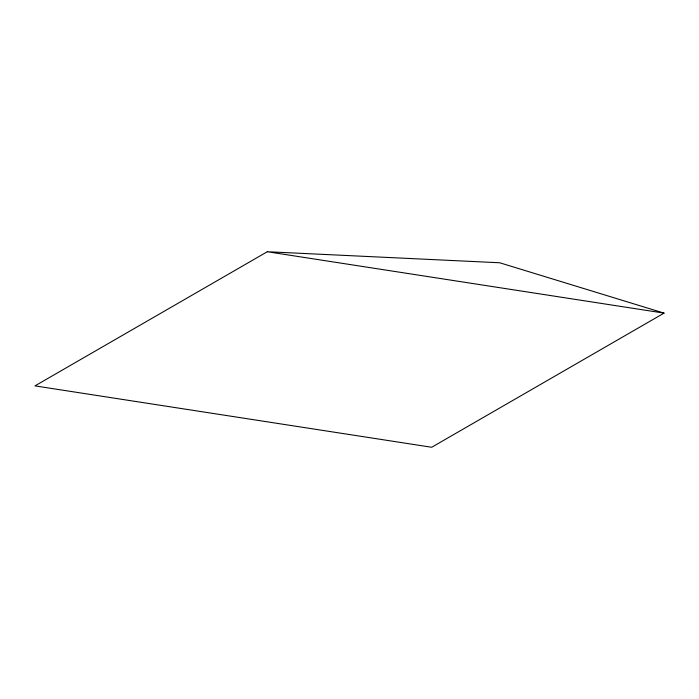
<?xml version="1.0" encoding="UTF-8"?>
<svg xmlns="http://www.w3.org/2000/svg" width="699" height="699" viewBox="0 0 699 699"><rect width="100%" height="100%" fill="white"/><g stroke="black" fill="none" stroke-linecap="round" stroke-linejoin="round"><path stroke-width="1.05" d="M267.298 251.736L34.95 385.883L431.702 447.264L664.05 313.117L499.715 262.772L267.298 251.736L664.05 313.117"/></g></svg>
